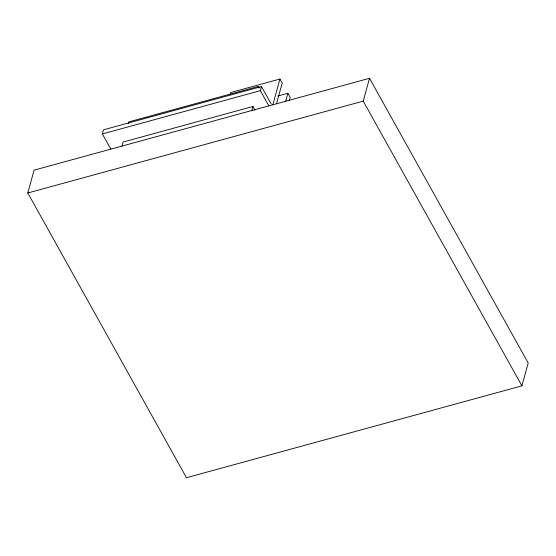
<?xml version="1.0" encoding="UTF-8"?>
<svg xmlns="http://www.w3.org/2000/svg" width="556" height="556" viewBox="0 0 556 556"><rect width="100%" height="100%" fill="white"/><g stroke="black" fill="none" stroke-linecap="round" stroke-linejoin="round"><path stroke-width="0.83" d="M27.8 192.995L34.09 170.157L369.518 78.285L528.2 363.005L521.91 385.843L186.482 477.715L27.8 192.995L363.228 101.122L369.518 78.285M110.797 149.098L102.346 133.94L103.479 129.826L261.466 86.555L271.168 103.951M121.952 146.207L123.098 142.037L252.91 106.481L255.023 110.262M128.193 123.543L128.638 121.945L258.45 86.388L259.291 87.904M230.26 94.186L230.719 92.518L279.946 79.035L282.205 83.087L276.471 103.902M251.764 110.651L252.91 106.481M258.012 87.987L258.45 86.388M268.77 105.793L260.34 90.663L261.466 86.555M272.836 104.841L279.946 79.035M285.589 101.595L287.883 93.269L277.868 96.014M289.224 100.657L290.142 97.321L287.883 93.269M102.346 133.94L260.34 90.663M363.228 101.122L521.91 385.843"/></g></svg>
